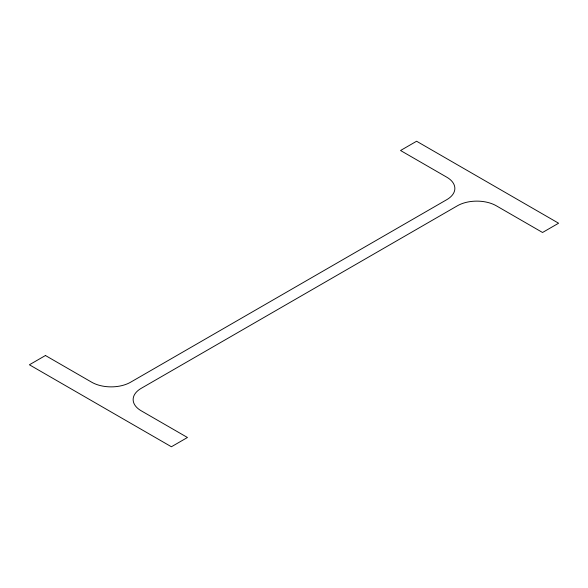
<?xml version="1.0" encoding="UTF-8"?>
<svg xmlns="http://www.w3.org/2000/svg" width="588" height="588" viewBox="0 0 588 588"><rect width="100%" height="100%" fill="white"/><g stroke="black" fill="none" stroke-linecap="round" stroke-linejoin="round"><path stroke-width="0.88" d="M45.452 355.512L29.4 364.781L171.402 446.762L187.454 437.494L141.201 410.791A27.489 15.869 0 0 1 141.201 388.345L457.413 205.778A27.489 15.869 0 0 1 496.287 205.778L542.548 232.488L558.6 223.219L416.598 141.238L400.546 150.506L446.799 177.208A27.489 15.869 0 0 1 446.799 199.655L130.587 382.222A27.489 15.869 0 0 1 91.713 382.222L45.452 355.512"/></g></svg>
